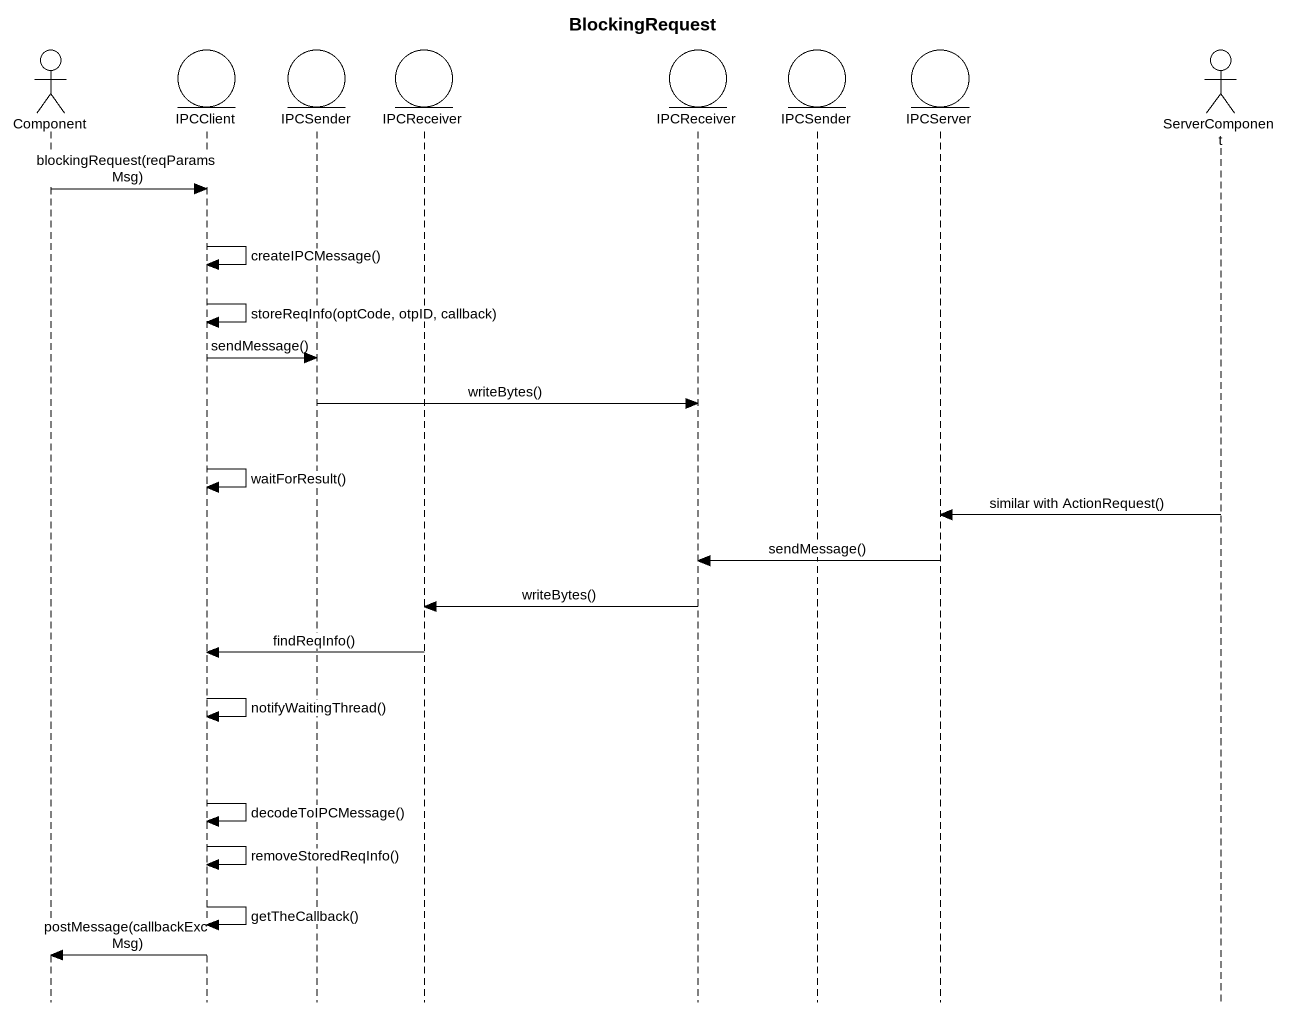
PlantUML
@startuml
title BlockingRequest
hide footbox
actor "Component" as Component_
entity IPCClient
entity IPCSender
entity IPCReceiver
entity "IPCReceiver" as IPCReceiver_2
entity "IPCSender" as IPCSender_2
entity IPCServer
actor ServerComponent

Component_ -> IPCClient : blockingRequest(reqParamsMsg)
IPCClient -> IPCClient : createIPCMessage()
IPCClient -> IPCClient : storeReqInfo(optCode, otpID, callback)
IPCClient -> IPCSender : sendMessage()
IPCSender -> IPCReceiver_2 : writeBytes()
IPCClient -> IPCClient : waitForResult()
ServerComponent -> IPCServer : similar with ActionRequest()
IPCServer -> IPCReceiver_2 : sendMessage()
IPCReceiver_2 -> IPCReceiver : writeBytes()
IPCReceiver -> IPCClient : findReqInfo()
IPCClient -> IPCClient : notifyWaitingThread()
IPCClient -> IPCClient : decodeToIPCMessage()
IPCClient -> IPCClient : removeStoredReqInfo()
IPCClient -> IPCClient : getTheCallback()
IPCClient -> Component_ : postMessage(callbackExcMsg)
@enduml
